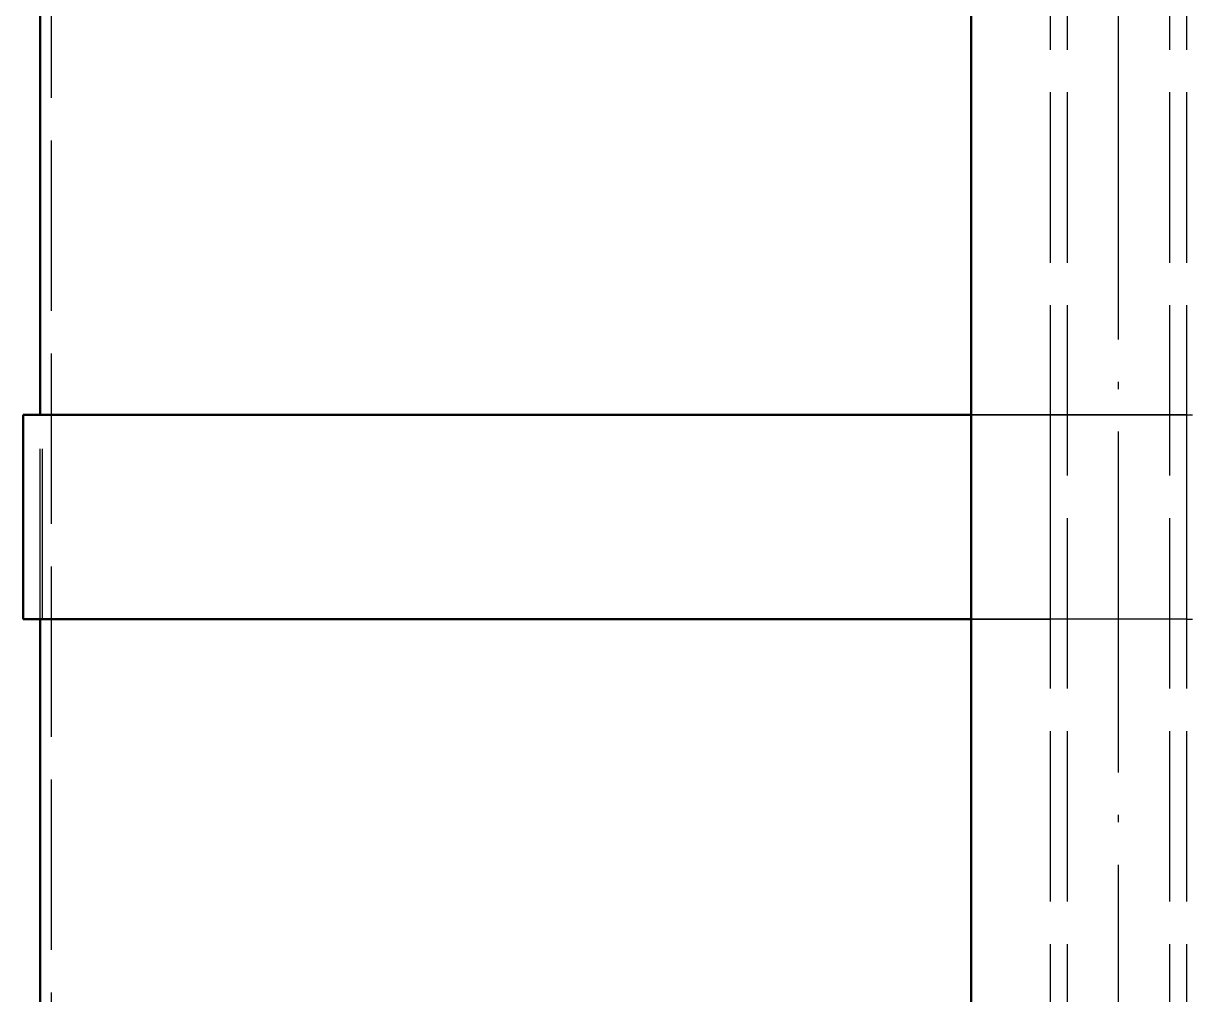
# Model space of a CAD drawing. Header units: millimetres. Extents: x 0 to 420, y 0 to 297.
# Drawn here: x 154 to 174.5, y 202.21 to 219.32 of the extents above; entities that cross this region are included whole.
import ezdxf

# ---------------------------------------------------------------- set-up
doc = ezdxf.new("R2010")
doc.units = ezdxf.units.MM
doc.linetypes.add('ISO02-TRAZOS', pattern=[3.75, 3, -0.75])
doc.linetypes.add('ISO04-TRAZO-PUNTO', pattern=[7.625, 6, -0.75, 0.125, -0.75])
for name, color, linetype, lineweight in [('01-VISIBLE', 7, 'CONTINUOUS', 50), ('02-OCULTA', 4, 'ISO02-TRAZOS', 25), ('03-EJE', 1, 'ISO04-TRAZO-PUNTO', 25)]:
    doc.layers.add(name, color=color, linetype=linetype, lineweight=lineweight)

msp = doc.modelspace()

# ---------------------------------------------------------------- linework, layer by layer
at = {"layer": '01-VISIBLE'}
for p, q in [((170.698, 189.92), (170.698, 235.92)), ((154.298, 212.42), (154.298, 232.027)), ((153.998, 208.82), (153.998, 212.42)), ((154.298, 173), (154.298, 208.82))]:
    msp.add_line(p, q, dxfattribs=at)
for points in [[(153.998, 212.42), (154.098, 212.42), (154.198, 212.42), (154.298, 212.42), (154.398, 212.42), (154.498, 212.42), (154.598, 212.42), (154.698, 212.42), (154.798, 212.42), (154.898, 212.42), (154.998, 212.42), (155.098, 212.42), (155.198, 212.42), (155.298, 212.42), (155.398, 212.42), (155.498, 212.42), (155.598, 212.42), (155.698, 212.42), (155.798, 212.42), (155.898, 212.42), (155.998, 212.42), (156.098, 212.42), (156.198, 212.42), (156.298, 212.42), (156.398, 212.42), (156.498, 212.42), (156.598, 212.42), (156.698, 212.42), (156.798, 212.42), (156.898, 212.42), (156.998, 212.42), (157.098, 212.42), (157.198, 212.42), (157.298, 212.42), (157.398, 212.42), (157.498, 212.42), (157.598, 212.42), (157.698, 212.42), (157.798, 212.42), (157.898, 212.42), (157.998, 212.42), (158.098, 212.42), (158.198, 212.42), (158.298, 212.42), (158.398, 212.42), (158.498, 212.42), (158.598, 212.42), (158.698, 212.42), (158.798, 212.42), (158.898, 212.42), (158.998, 212.42), (159.098, 212.42), (159.198, 212.42), (159.298, 212.42), (159.398, 212.42), (159.498, 212.42), (159.598, 212.42), (159.698, 212.42), (159.798, 212.42), (159.898, 212.42), (159.998, 212.42), (160.098, 212.42), (160.198, 212.42), (160.298, 212.42), (160.398, 212.42), (160.498, 212.42), (160.598, 212.42), (160.698, 212.42), (160.798, 212.42), (160.898, 212.42), (160.998, 212.42), (161.098, 212.42), (161.198, 212.42), (161.298, 212.42), (161.398, 212.42), (161.498, 212.42), (161.598, 212.42), (161.698, 212.42), (161.798, 212.42), (161.898, 212.42), (161.998, 212.42), (162.098, 212.42), (162.198, 212.42), (162.298, 212.42), (162.398, 212.42), (162.498, 212.42), (162.598, 212.42), (162.698, 212.42), (162.798, 212.42), (162.898, 212.42), (162.998, 212.42), (163.098, 212.42), (163.198, 212.42), (163.298, 212.42), (163.398, 212.42), (163.498, 212.42), (163.598, 212.42), (163.698, 212.42), (163.798, 212.42), (163.898, 212.42), (163.998, 212.42), (164.098, 212.42), (164.198, 212.42), (164.298, 212.42), (164.398, 212.42), (164.498, 212.42), (164.598, 212.42), (164.698, 212.42), (164.798, 212.42), (164.898, 212.42), (164.998, 212.42), (165.098, 212.42), (165.198, 212.42), (165.298, 212.42), (165.398, 212.42), (165.498, 212.42), (165.598, 212.42), (165.698, 212.42), (165.798, 212.42), (165.898, 212.42), (165.998, 212.42), (166.098, 212.42), (166.198, 212.42), (166.298, 212.42), (166.398, 212.42), (166.498, 212.42), (166.598, 212.42), (166.698, 212.42), (166.798, 212.42), (166.898, 212.42), (166.998, 212.42), (167.098, 212.42), (167.198, 212.42), (167.298, 212.42), (167.398, 212.42), (167.498, 212.42), (167.598, 212.42), (167.698, 212.42), (167.798, 212.42), (167.898, 212.42), (167.998, 212.42), (168.098, 212.42), (168.198, 212.42), (168.298, 212.42), (168.398, 212.42), (168.498, 212.42), (168.598, 212.42), (168.698, 212.42), (168.798, 212.42), (168.898, 212.42), (168.998, 212.42), (169.098, 212.42), (169.198, 212.42), (169.298, 212.42), (169.398, 212.42), (169.498, 212.42), (169.598, 212.42), (169.698, 212.42), (169.798, 212.42), (169.898, 212.42), (169.998, 212.42), (170.098, 212.42), (170.198, 212.42), (170.298, 212.42), (170.398, 212.42), (170.498, 212.42), (170.598, 212.42), (170.698, 212.42)], [(153.998, 208.82), (154.098, 208.82), (154.198, 208.82), (154.298, 208.82), (154.398, 208.82), (154.498, 208.82), (154.598, 208.82), (154.698, 208.82), (154.798, 208.82), (154.898, 208.82), (154.998, 208.82), (155.098, 208.82), (155.198, 208.82), (155.298, 208.82), (155.398, 208.82), (155.498, 208.82), (155.598, 208.82), (155.698, 208.82), (155.798, 208.82), (155.898, 208.82), (155.998, 208.82), (156.098, 208.82), (156.198, 208.82), (156.298, 208.82), (156.398, 208.82), (156.498, 208.82), (156.598, 208.82), (156.698, 208.82), (156.798, 208.82), (156.898, 208.82), (156.998, 208.82), (157.098, 208.82), (157.198, 208.82), (157.298, 208.82), (157.398, 208.82), (157.498, 208.82), (157.598, 208.82), (157.698, 208.82), (157.798, 208.82), (157.898, 208.82), (157.998, 208.82), (158.098, 208.82), (158.198, 208.82), (158.298, 208.82), (158.398, 208.82), (158.498, 208.82), (158.598, 208.82), (158.698, 208.82), (158.798, 208.82), (158.898, 208.82), (158.998, 208.82), (159.098, 208.82), (159.198, 208.82), (159.298, 208.82), (159.398, 208.82), (159.498, 208.82), (159.598, 208.82), (159.698, 208.82), (159.798, 208.82), (159.898, 208.82), (159.998, 208.82), (160.098, 208.82), (160.198, 208.82), (160.298, 208.82), (160.398, 208.82), (160.498, 208.82), (160.598, 208.82), (160.698, 208.82), (160.798, 208.82), (160.898, 208.82), (160.998, 208.82), (161.098, 208.82), (161.198, 208.82), (161.298, 208.82), (161.398, 208.82), (161.498, 208.82), (161.598, 208.82), (161.698, 208.82), (161.798, 208.82), (161.898, 208.82), (161.998, 208.82), (162.098, 208.82), (162.198, 208.82), (162.298, 208.82), (162.398, 208.82), (162.498, 208.82), (162.598, 208.82), (162.698, 208.82), (162.798, 208.82), (162.898, 208.82), (162.998, 208.82), (163.098, 208.82), (163.198, 208.82), (163.298, 208.82), (163.398, 208.82), (163.498, 208.82), (163.598, 208.82), (163.698, 208.82), (163.798, 208.82), (163.898, 208.82), (163.998, 208.82), (164.098, 208.82), (164.198, 208.82), (164.298, 208.82), (164.398, 208.82), (164.498, 208.82), (164.598, 208.82), (164.698, 208.82), (164.798, 208.82), (164.898, 208.82), (164.998, 208.82), (165.098, 208.82), (165.198, 208.82), (165.298, 208.82), (165.398, 208.82), (165.498, 208.82), (165.598, 208.82), (165.698, 208.82), (165.798, 208.82), (165.898, 208.82), (165.998, 208.82), (166.098, 208.82), (166.198, 208.82), (166.298, 208.82), (166.398, 208.82), (166.498, 208.82), (166.598, 208.82), (166.698, 208.82), (166.798, 208.82), (166.898, 208.82), (166.998, 208.82), (167.098, 208.82), (167.198, 208.82), (167.298, 208.82), (167.398, 208.82), (167.498, 208.82), (167.598, 208.82), (167.698, 208.82), (167.798, 208.82), (167.898, 208.82), (167.998, 208.82), (168.098, 208.82), (168.198, 208.82), (168.298, 208.82), (168.398, 208.82), (168.498, 208.82), (168.598, 208.82), (168.698, 208.82), (168.798, 208.82), (168.898, 208.82), (168.998, 208.82), (169.098, 208.82), (169.198, 208.82), (169.298, 208.82), (169.398, 208.82), (169.498, 208.82), (169.598, 208.82), (169.698, 208.82), (169.798, 208.82), (169.898, 208.82), (169.998, 208.82), (170.098, 208.82), (170.198, 208.82), (170.298, 208.82), (170.398, 208.82), (170.498, 208.82), (170.598, 208.82), (170.698, 208.82)]]:
    msp.add_lwpolyline(points, dxfattribs=at)
at = {"layer": '02-OCULTA'}
for p, q in [((172.098, 177.6), (172.098, 244.395)), ((172.398, 177.6), (172.398, 244.395)), ((174.198, 177.6), (174.198, 244.395)), ((174.498, 177.6), (174.498, 244.395)), ((154.498, 173), (154.498, 232.2)), ((154.298, 208.82), (154.298, 212.42)), ((154.338, 208.82), (154.338, 212.42)), ((172.098, 208.82), (172.098, 212.42)), ((172.098, 208.82), (172.098, 212.42)), ((174.498, 212.42), (172.098, 212.42)), ((172.098, 208.82), (172.098, 212.42)), ((172.098, 208.82), (172.098, 212.42)), ((174.498, 208.82), (174.498, 212.42)), ((174.498, 208.82), (174.498, 212.42)), ((174.498, 208.82), (174.498, 212.42)), ((174.498, 208.82), (174.498, 212.42)), ((174.498, 208.82), (172.098, 208.82))]:
    msp.add_line(p, q, dxfattribs=at)
for points in [[(173.298, 212.42), (173.198, 212.42), (173.098, 212.42), (172.998, 212.42), (172.898, 212.42), (172.798, 212.42), (172.698, 212.42), (172.598, 212.42), (172.498, 212.42), (172.398, 212.42), (172.298, 212.42), (172.198, 212.42), (172.098, 212.42), (171.998, 212.42), (171.898, 212.42), (171.798, 212.42), (171.698, 212.42), (171.598, 212.42), (171.498, 212.42), (171.398, 212.42), (171.298, 212.42), (171.198, 212.42), (171.098, 212.42), (170.998, 212.42), (170.898, 212.42), (170.798, 212.42), (170.698, 212.42), (170.598, 212.42), (170.498, 212.42), (170.398, 212.42), (170.298, 212.42), (170.198, 212.42), (170.098, 212.42), (169.998, 212.42), (169.898, 212.42), (169.798, 212.42), (169.698, 212.42), (169.598, 212.42), (169.498, 212.42), (169.398, 212.42), (169.298, 212.42), (169.198, 212.42), (169.098, 212.42), (168.998, 212.42), (168.898, 212.42), (168.798, 212.42), (168.698, 212.42), (168.598, 212.42), (168.498, 212.42), (168.398, 212.42), (168.298, 212.42), (168.198, 212.42), (168.098, 212.42), (167.998, 212.42), (167.898, 212.42), (167.798, 212.42), (167.698, 212.42), (167.598, 212.42), (167.498, 212.42), (167.398, 212.42), (167.298, 212.42), (167.198, 212.42), (167.098, 212.42), (166.998, 212.42), (166.898, 212.42), (166.798, 212.42), (166.698, 212.42), (166.598, 212.42), (166.498, 212.42), (166.398, 212.42), (166.298, 212.42), (166.198, 212.42), (166.098, 212.42), (165.998, 212.42), (165.898, 212.42), (165.798, 212.42), (165.698, 212.42), (165.598, 212.42), (165.498, 212.42), (165.398, 212.42), (165.298, 212.42), (165.198, 212.42), (165.098, 212.42), (164.998, 212.42), (164.898, 212.42), (164.798, 212.42), (164.698, 212.42), (164.598, 212.42), (164.498, 212.42), (164.398, 212.42), (164.298, 212.42), (164.198, 212.42), (164.098, 212.42), (163.998, 212.42), (163.898, 212.42), (163.798, 212.42), (163.698, 212.42), (163.598, 212.42), (163.498, 212.42), (163.398, 212.42), (163.298, 212.42), (163.198, 212.42), (163.098, 212.42), (162.998, 212.42), (162.898, 212.42), (162.798, 212.42), (162.698, 212.42), (162.598, 212.42), (162.498, 212.42), (162.398, 212.42), (162.298, 212.42), (162.198, 212.42), (162.098, 212.42), (161.998, 212.42), (161.898, 212.42), (161.798, 212.42), (161.698, 212.42), (161.598, 212.42), (161.498, 212.42), (161.398, 212.42), (161.298, 212.42), (161.198, 212.42), (161.098, 212.42), (160.998, 212.42), (160.898, 212.42), (160.798, 212.42), (160.698, 212.42), (160.598, 212.42), (160.498, 212.42), (160.398, 212.42), (160.298, 212.42), (160.198, 212.42), (160.098, 212.42), (159.998, 212.42), (159.898, 212.42), (159.798, 212.42), (159.698, 212.42), (159.598, 212.42), (159.498, 212.42), (159.398, 212.42), (159.298, 212.42), (159.198, 212.42), (159.098, 212.42), (158.998, 212.42), (158.898, 212.42), (158.798, 212.42), (158.698, 212.42), (158.598, 212.42), (158.498, 212.42), (158.398, 212.42), (158.298, 212.42), (158.198, 212.42), (158.098, 212.42), (157.998, 212.42), (157.898, 212.42), (157.798, 212.42), (157.698, 212.42), (157.598, 212.42), (157.498, 212.42), (157.398, 212.42), (157.298, 212.42), (157.198, 212.42), (157.098, 212.42), (156.998, 212.42), (156.898, 212.42), (156.798, 212.42), (156.698, 212.42), (156.598, 212.42), (156.498, 212.42), (156.398, 212.42), (156.298, 212.42), (156.198, 212.42), (156.098, 212.42), (155.998, 212.42), (155.898, 212.42), (155.798, 212.42), (155.698, 212.42), (155.598, 212.42), (155.498, 212.42), (155.398, 212.42), (155.298, 212.42), (155.198, 212.42), (155.098, 212.42), (154.998, 212.42), (154.898, 212.42), (154.798, 212.42), (154.698, 212.42), (154.598, 212.42), (154.498, 212.42), (154.398, 212.42), (154.298, 212.42), (154.198, 212.42), (154.098, 212.42), (153.998, 212.42)], [(173.298, 212.42), (173.198, 212.42), (173.098, 212.42), (172.997, 212.42), (172.897, 212.42), (172.797, 212.42), (172.696, 212.42), (172.596, 212.42), (172.496, 212.42), (172.395, 212.42), (172.295, 212.42), (172.195, 212.42), (172.094, 212.42), (171.994, 212.42), (171.894, 212.42), (171.793, 212.42), (171.693, 212.42), (171.593, 212.42), (171.492, 212.42), (171.392, 212.42), (171.292, 212.42), (171.191, 212.42), (171.091, 212.42), (170.991, 212.42), (170.891, 212.42), (170.79, 212.42), (170.69, 212.42), (170.59, 212.42), (170.489, 212.42), (170.389, 212.42), (170.289, 212.42), (170.188, 212.42), (170.088, 212.42), (169.988, 212.42), (169.887, 212.42), (169.787, 212.42), (169.687, 212.42), (169.586, 212.42), (169.486, 212.42), (169.386, 212.42), (169.285, 212.42), (169.185, 212.42), (169.085, 212.42), (168.985, 212.42), (168.884, 212.42), (168.784, 212.42), (168.684, 212.42), (168.583, 212.42), (168.483, 212.42), (168.383, 212.42), (168.282, 212.42), (168.182, 212.42), (168.082, 212.42), (167.981, 212.42), (167.881, 212.42), (167.781, 212.42), (167.68, 212.42), (167.58, 212.42), (167.48, 212.42), (167.379, 212.42), (167.279, 212.42), (167.179, 212.42), (167.078, 212.42), (166.978, 212.42), (166.878, 212.42), (166.778, 212.42), (166.677, 212.42), (166.577, 212.42), (166.477, 212.42), (166.376, 212.42), (166.276, 212.42), (166.176, 212.42), (166.075, 212.42), (165.975, 212.42), (165.875, 212.42), (165.774, 212.42), (165.674, 212.42), (165.574, 212.42), (165.473, 212.42), (165.373, 212.42), (165.273, 212.42), (165.172, 212.42), (165.072, 212.42), (164.972, 212.42), (164.871, 212.42), (164.771, 212.42), (164.671, 212.42), (164.571, 212.42), (164.47, 212.42), (164.37, 212.42), (164.27, 212.42), (164.169, 212.42), (164.069, 212.42), (163.969, 212.42), (163.868, 212.42), (163.768, 212.42), (163.668, 212.42), (163.567, 212.42), (163.467, 212.42), (163.367, 212.42), (163.266, 212.42), (163.166, 212.42), (163.066, 212.42), (162.965, 212.42), (162.865, 212.42), (162.765, 212.42), (162.665, 212.42), (162.564, 212.42), (162.464, 212.42), (162.364, 212.42), (162.263, 212.42), (162.163, 212.42), (162.063, 212.42), (161.962, 212.42), (161.862, 212.42), (161.762, 212.42), (161.661, 212.42), (161.561, 212.42), (161.461, 212.42), (161.36, 212.42), (161.26, 212.42), (161.16, 212.42), (161.059, 212.42), (160.959, 212.42), (160.859, 212.42), (160.758, 212.42), (160.658, 212.42), (160.558, 212.42), (160.458, 212.42), (160.357, 212.42), (160.257, 212.42), (160.157, 212.42), (160.056, 212.42), (159.956, 212.42), (159.856, 212.42), (159.755, 212.42), (159.655, 212.42), (159.555, 212.42), (159.454, 212.42), (159.354, 212.42), (159.254, 212.42), (159.153, 212.42), (159.053, 212.42), (158.953, 212.42), (158.852, 212.42), (158.752, 212.42), (158.652, 212.42), (158.551, 212.42), (158.451, 212.42), (158.351, 212.42), (158.251, 212.42), (158.15, 212.42), (158.05, 212.42), (157.95, 212.42), (157.849, 212.42), (157.749, 212.42), (157.649, 212.42), (157.548, 212.42), (157.448, 212.42), (157.348, 212.42), (157.247, 212.42), (157.147, 212.42), (157.047, 212.42), (156.946, 212.42), (156.846, 212.42), (156.746, 212.42), (156.645, 212.42), (156.545, 212.42), (156.445, 212.42), (156.345, 212.42), (156.244, 212.42), (156.144, 212.42), (156.044, 212.42), (155.943, 212.42), (155.843, 212.42), (155.743, 212.42), (155.642, 212.42), (155.542, 212.42), (155.442, 212.42), (155.341, 212.42), (155.241, 212.42), (155.141, 212.42), (155.04, 212.42), (154.94, 212.42), (154.84, 212.42), (154.739, 212.42), (154.639, 212.42), (154.539, 212.42), (154.438, 212.42), (154.338, 212.42)], [(154.338, 212.42), (154.439, 212.42), (154.539, 212.42), (154.639, 212.42), (154.74, 212.42), (154.84, 212.42), (154.94, 212.42), (155.041, 212.42), (155.141, 212.42), (155.241, 212.42), (155.342, 212.42), (155.442, 212.42), (155.542, 212.42), (155.643, 212.42), (155.743, 212.42), (155.843, 212.42), (155.944, 212.42), (156.044, 212.42), (156.144, 212.42), (156.245, 212.42), (156.345, 212.42), (156.445, 212.42), (156.546, 212.42), (156.646, 212.42), (156.746, 212.42), (156.847, 212.42), (156.947, 212.42), (157.047, 212.42), (157.148, 212.42), (157.248, 212.42), (157.348, 212.42), (157.449, 212.42), (157.549, 212.42), (157.649, 212.42), (157.75, 212.42), (157.85, 212.42), (157.95, 212.42), (158.051, 212.42), (158.151, 212.42), (158.251, 212.42), (158.352, 212.42), (158.452, 212.42), (158.552, 212.42), (158.653, 212.42), (158.753, 212.42), (158.853, 212.42), (158.954, 212.42), (159.054, 212.42), (159.154, 212.42), (159.255, 212.42), (159.355, 212.42), (159.455, 212.42), (159.556, 212.42), (159.656, 212.42), (159.756, 212.42), (159.857, 212.42), (159.957, 212.42), (160.057, 212.42), (160.158, 212.42), (160.258, 212.42), (160.359, 212.42), (160.459, 212.42), (160.559, 212.42), (160.66, 212.42), (160.76, 212.42), (160.86, 212.42), (160.961, 212.42), (161.061, 212.42), (161.161, 212.42), (161.262, 212.42), (161.362, 212.42), (161.462, 212.42), (161.563, 212.42), (161.663, 212.42), (161.763, 212.42), (161.864, 212.42), (161.964, 212.42), (162.064, 212.42), (162.165, 212.42), (162.265, 212.42), (162.365, 212.42), (162.466, 212.42), (162.566, 212.42), (162.666, 212.42), (162.767, 212.42), (162.867, 212.42), (162.967, 212.42), (163.068, 212.42), (163.168, 212.42), (163.268, 212.42), (163.369, 212.42), (163.469, 212.42), (163.569, 212.42), (163.67, 212.42), (163.77, 212.42), (163.87, 212.42), (163.971, 212.42), (164.071, 212.42), (164.171, 212.42), (164.272, 212.42), (164.372, 212.42), (164.472, 212.42), (164.573, 212.42), (164.673, 212.42), (164.773, 212.42), (164.874, 212.42), (164.974, 212.42), (165.074, 212.42), (165.175, 212.42), (165.275, 212.42), (165.375, 212.42), (165.476, 212.42), (165.576, 212.42), (165.676, 212.42), (165.777, 212.42), (165.877, 212.42), (165.977, 212.42), (166.078, 212.42), (166.178, 212.42), (166.279, 212.42), (166.379, 212.42), (166.479, 212.42), (166.58, 212.42), (166.68, 212.42), (166.78, 212.42), (166.881, 212.42), (166.981, 212.42), (167.081, 212.42), (167.182, 212.42), (167.282, 212.42), (167.382, 212.42), (167.483, 212.42), (167.583, 212.42), (167.683, 212.42), (167.784, 212.42), (167.884, 212.42), (167.984, 212.42), (168.085, 212.42), (168.185, 212.42), (168.285, 212.42), (168.386, 212.42), (168.486, 212.42), (168.586, 212.42), (168.687, 212.42), (168.787, 212.42), (168.887, 212.42), (168.988, 212.42), (169.088, 212.42), (169.188, 212.42), (169.289, 212.42), (169.389, 212.42), (169.489, 212.42), (169.59, 212.42), (169.69, 212.42), (169.79, 212.42), (169.891, 212.42), (169.991, 212.42), (170.091, 212.42), (170.192, 212.42), (170.292, 212.42), (170.392, 212.42), (170.493, 212.42), (170.593, 212.42), (170.693, 212.42), (170.794, 212.42), (170.894, 212.42), (170.994, 212.42), (171.095, 212.42), (171.195, 212.42), (171.295, 212.42), (171.396, 212.42), (171.496, 212.42), (171.596, 212.42), (171.697, 212.42), (171.797, 212.42), (171.897, 212.42), (171.998, 212.42), (172.098, 212.42)], [(170.698, 212.42), (170.806, 212.42), (170.914, 212.42), (171.021, 212.42), (171.129, 212.42), (171.237, 212.42), (171.344, 212.42), (171.452, 212.42), (171.56, 212.42), (171.667, 212.42), (171.775, 212.42), (171.883, 212.42), (171.99, 212.42), (172.098, 212.42)], [(172.098, 212.42), (172.203, 212.42), (172.307, 212.42), (172.411, 212.42), (172.516, 212.42), (172.62, 212.42), (172.724, 212.42), (172.829, 212.42), (172.933, 212.42), (173.037, 212.42), (173.142, 212.42), (173.246, 212.42), (173.35, 212.42), (173.455, 212.42), (173.559, 212.42), (173.663, 212.42), (173.768, 212.42), (173.872, 212.42), (173.976, 212.42), (174.081, 212.42), (174.185, 212.42), (174.289, 212.42), (174.394, 212.42), (174.498, 212.42)], [(174.504, 212.42), (174.404, 212.42), (174.303, 212.42), (174.203, 212.42), (174.102, 212.42), (174.002, 212.42), (173.901, 212.42), (173.801, 212.42), (173.7, 212.42), (173.6, 212.42), (173.499, 212.42), (173.399, 212.42), (173.298, 212.42)], [(174.502, 212.42), (174.402, 212.42), (174.301, 212.42), (174.201, 212.42), (174.101, 212.42), (174, 212.42), (173.9, 212.42), (173.8, 212.42), (173.699, 212.42), (173.599, 212.42), (173.499, 212.42), (173.398, 212.42), (173.298, 212.42)], [(174.498, 212.42), (174.599, 212.42)], [(173.298, 208.82), (173.198, 208.82), (173.098, 208.82), (172.998, 208.82), (172.898, 208.82), (172.798, 208.82), (172.698, 208.82), (172.598, 208.82), (172.498, 208.82), (172.398, 208.82), (172.298, 208.82), (172.198, 208.82), (172.098, 208.82), (171.998, 208.82), (171.898, 208.82), (171.798, 208.82), (171.698, 208.82), (171.598, 208.82), (171.498, 208.82), (171.398, 208.82), (171.298, 208.82), (171.198, 208.82), (171.098, 208.82), (170.998, 208.82), (170.898, 208.82), (170.798, 208.82), (170.698, 208.82), (170.598, 208.82), (170.498, 208.82), (170.398, 208.82), (170.298, 208.82), (170.198, 208.82), (170.098, 208.82), (169.998, 208.82), (169.898, 208.82), (169.798, 208.82), (169.698, 208.82), (169.598, 208.82), (169.498, 208.82), (169.398, 208.82), (169.298, 208.82), (169.198, 208.82), (169.098, 208.82), (168.998, 208.82), (168.898, 208.82), (168.798, 208.82), (168.698, 208.82), (168.598, 208.82), (168.498, 208.82), (168.398, 208.82), (168.298, 208.82), (168.198, 208.82), (168.098, 208.82), (167.998, 208.82), (167.898, 208.82), (167.798, 208.82), (167.698, 208.82), (167.598, 208.82), (167.498, 208.82), (167.398, 208.82), (167.298, 208.82), (167.198, 208.82), (167.098, 208.82), (166.998, 208.82), (166.898, 208.82), (166.798, 208.82), (166.698, 208.82), (166.598, 208.82), (166.498, 208.82), (166.398, 208.82), (166.298, 208.82), (166.198, 208.82), (166.098, 208.82), (165.998, 208.82), (165.898, 208.82), (165.798, 208.82), (165.698, 208.82), (165.598, 208.82), (165.498, 208.82), (165.398, 208.82), (165.298, 208.82), (165.198, 208.82), (165.098, 208.82), (164.998, 208.82), (164.898, 208.82), (164.798, 208.82), (164.698, 208.82), (164.598, 208.82), (164.498, 208.82), (164.398, 208.82), (164.298, 208.82), (164.198, 208.82), (164.098, 208.82), (163.998, 208.82), (163.898, 208.82), (163.798, 208.82), (163.698, 208.82), (163.598, 208.82), (163.498, 208.82), (163.398, 208.82), (163.298, 208.82), (163.198, 208.82), (163.098, 208.82), (162.998, 208.82), (162.898, 208.82), (162.798, 208.82), (162.698, 208.82), (162.598, 208.82), (162.498, 208.82), (162.398, 208.82), (162.298, 208.82), (162.198, 208.82), (162.098, 208.82), (161.998, 208.82), (161.898, 208.82), (161.798, 208.82), (161.698, 208.82), (161.598, 208.82), (161.498, 208.82), (161.398, 208.82), (161.298, 208.82), (161.198, 208.82), (161.098, 208.82), (160.998, 208.82), (160.898, 208.82), (160.798, 208.82), (160.698, 208.82), (160.598, 208.82), (160.498, 208.82), (160.398, 208.82), (160.298, 208.82), (160.198, 208.82), (160.098, 208.82), (159.998, 208.82), (159.898, 208.82), (159.798, 208.82), (159.698, 208.82), (159.598, 208.82), (159.498, 208.82), (159.398, 208.82), (159.298, 208.82), (159.198, 208.82), (159.098, 208.82), (158.998, 208.82), (158.898, 208.82), (158.798, 208.82), (158.698, 208.82), (158.598, 208.82), (158.498, 208.82), (158.398, 208.82), (158.298, 208.82), (158.198, 208.82), (158.098, 208.82), (157.998, 208.82), (157.898, 208.82), (157.798, 208.82), (157.698, 208.82), (157.598, 208.82), (157.498, 208.82), (157.398, 208.82), (157.298, 208.82), (157.198, 208.82), (157.098, 208.82), (156.998, 208.82), (156.898, 208.82), (156.798, 208.82), (156.698, 208.82), (156.598, 208.82), (156.498, 208.82), (156.398, 208.82), (156.298, 208.82), (156.198, 208.82), (156.098, 208.82), (155.998, 208.82), (155.898, 208.82), (155.798, 208.82), (155.698, 208.82), (155.598, 208.82), (155.498, 208.82), (155.398, 208.82), (155.298, 208.82), (155.198, 208.82), (155.098, 208.82), (154.998, 208.82), (154.898, 208.82), (154.798, 208.82), (154.698, 208.82), (154.598, 208.82), (154.498, 208.82), (154.398, 208.82), (154.298, 208.82), (154.198, 208.82), (154.098, 208.82), (153.998, 208.82)], [(173.298, 208.82), (173.198, 208.82), (173.098, 208.82), (172.997, 208.82), (172.897, 208.82), (172.797, 208.82), (172.696, 208.82), (172.596, 208.82), (172.496, 208.82), (172.395, 208.82), (172.295, 208.82), (172.195, 208.82), (172.094, 208.82), (171.994, 208.82), (171.894, 208.82), (171.793, 208.82), (171.693, 208.82), (171.593, 208.82), (171.492, 208.82), (171.392, 208.82), (171.292, 208.82), (171.191, 208.82), (171.091, 208.82), (170.991, 208.82), (170.891, 208.82), (170.79, 208.82), (170.69, 208.82), (170.59, 208.82), (170.489, 208.82), (170.389, 208.82), (170.289, 208.82), (170.188, 208.82), (170.088, 208.82), (169.988, 208.82), (169.887, 208.82), (169.787, 208.82), (169.687, 208.82), (169.586, 208.82), (169.486, 208.82), (169.386, 208.82), (169.285, 208.82), (169.185, 208.82), (169.085, 208.82), (168.985, 208.82), (168.884, 208.82), (168.784, 208.82), (168.684, 208.82), (168.583, 208.82), (168.483, 208.82), (168.383, 208.82), (168.282, 208.82), (168.182, 208.82), (168.082, 208.82), (167.981, 208.82), (167.881, 208.82), (167.781, 208.82), (167.68, 208.82), (167.58, 208.82), (167.48, 208.82), (167.379, 208.82), (167.279, 208.82), (167.179, 208.82), (167.078, 208.82), (166.978, 208.82), (166.878, 208.82), (166.778, 208.82), (166.677, 208.82), (166.577, 208.82), (166.477, 208.82), (166.376, 208.82), (166.276, 208.82), (166.176, 208.82), (166.075, 208.82), (165.975, 208.82), (165.875, 208.82), (165.774, 208.82), (165.674, 208.82), (165.574, 208.82), (165.473, 208.82), (165.373, 208.82), (165.273, 208.82), (165.172, 208.82), (165.072, 208.82), (164.972, 208.82), (164.871, 208.82), (164.771, 208.82), (164.671, 208.82), (164.571, 208.82), (164.47, 208.82), (164.37, 208.82), (164.27, 208.82), (164.169, 208.82), (164.069, 208.82), (163.969, 208.82), (163.868, 208.82), (163.768, 208.82), (163.668, 208.82), (163.567, 208.82), (163.467, 208.82), (163.367, 208.82), (163.266, 208.82), (163.166, 208.82), (163.066, 208.82), (162.965, 208.82), (162.865, 208.82), (162.765, 208.82), (162.665, 208.82), (162.564, 208.82), (162.464, 208.82), (162.364, 208.82), (162.263, 208.82), (162.163, 208.82), (162.063, 208.82), (161.962, 208.82), (161.862, 208.82), (161.762, 208.82), (161.661, 208.82), (161.561, 208.82), (161.461, 208.82), (161.36, 208.82), (161.26, 208.82), (161.16, 208.82), (161.059, 208.82), (160.959, 208.82), (160.859, 208.82), (160.758, 208.82), (160.658, 208.82), (160.558, 208.82), (160.458, 208.82), (160.357, 208.82), (160.257, 208.82), (160.157, 208.82), (160.056, 208.82), (159.956, 208.82), (159.856, 208.82), (159.755, 208.82), (159.655, 208.82), (159.555, 208.82), (159.454, 208.82), (159.354, 208.82), (159.254, 208.82), (159.153, 208.82), (159.053, 208.82), (158.953, 208.82), (158.852, 208.82), (158.752, 208.82), (158.652, 208.82), (158.551, 208.82), (158.451, 208.82), (158.351, 208.82), (158.251, 208.82), (158.15, 208.82), (158.05, 208.82), (157.95, 208.82), (157.849, 208.82), (157.749, 208.82), (157.649, 208.82), (157.548, 208.82), (157.448, 208.82), (157.348, 208.82), (157.247, 208.82), (157.147, 208.82), (157.047, 208.82), (156.946, 208.82), (156.846, 208.82), (156.746, 208.82), (156.645, 208.82), (156.545, 208.82), (156.445, 208.82), (156.345, 208.82), (156.244, 208.82), (156.144, 208.82), (156.044, 208.82), (155.943, 208.82), (155.843, 208.82), (155.743, 208.82), (155.642, 208.82), (155.542, 208.82), (155.442, 208.82), (155.341, 208.82), (155.241, 208.82), (155.141, 208.82), (155.04, 208.82), (154.94, 208.82), (154.84, 208.82), (154.739, 208.82), (154.639, 208.82), (154.539, 208.82), (154.438, 208.82), (154.338, 208.82)], [(154.338, 208.82), (154.439, 208.82), (154.539, 208.82), (154.639, 208.82), (154.74, 208.82), (154.84, 208.82), (154.94, 208.82), (155.041, 208.82), (155.141, 208.82), (155.241, 208.82), (155.342, 208.82), (155.442, 208.82), (155.542, 208.82), (155.643, 208.82), (155.743, 208.82), (155.843, 208.82), (155.944, 208.82), (156.044, 208.82), (156.144, 208.82), (156.245, 208.82), (156.345, 208.82), (156.445, 208.82), (156.546, 208.82), (156.646, 208.82), (156.746, 208.82), (156.847, 208.82), (156.947, 208.82), (157.047, 208.82), (157.148, 208.82), (157.248, 208.82), (157.348, 208.82), (157.449, 208.82), (157.549, 208.82), (157.649, 208.82), (157.75, 208.82), (157.85, 208.82), (157.95, 208.82), (158.051, 208.82), (158.151, 208.82), (158.251, 208.82), (158.352, 208.82), (158.452, 208.82), (158.552, 208.82), (158.653, 208.82), (158.753, 208.82), (158.853, 208.82), (158.954, 208.82), (159.054, 208.82), (159.154, 208.82), (159.255, 208.82), (159.355, 208.82), (159.455, 208.82), (159.556, 208.82), (159.656, 208.82), (159.756, 208.82), (159.857, 208.82), (159.957, 208.82), (160.057, 208.82), (160.158, 208.82), (160.258, 208.82), (160.359, 208.82), (160.459, 208.82), (160.559, 208.82), (160.66, 208.82), (160.76, 208.82), (160.86, 208.82), (160.961, 208.82), (161.061, 208.82), (161.161, 208.82), (161.262, 208.82), (161.362, 208.82), (161.462, 208.82), (161.563, 208.82), (161.663, 208.82), (161.763, 208.82), (161.864, 208.82), (161.964, 208.82), (162.064, 208.82), (162.165, 208.82), (162.265, 208.82), (162.365, 208.82), (162.466, 208.82), (162.566, 208.82), (162.666, 208.82), (162.767, 208.82), (162.867, 208.82), (162.967, 208.82), (163.068, 208.82), (163.168, 208.82), (163.268, 208.82), (163.369, 208.82), (163.469, 208.82), (163.569, 208.82), (163.67, 208.82), (163.77, 208.82), (163.87, 208.82), (163.971, 208.82), (164.071, 208.82), (164.171, 208.82), (164.272, 208.82), (164.372, 208.82), (164.472, 208.82), (164.573, 208.82), (164.673, 208.82), (164.773, 208.82), (164.874, 208.82), (164.974, 208.82), (165.074, 208.82), (165.175, 208.82), (165.275, 208.82), (165.375, 208.82), (165.476, 208.82), (165.576, 208.82), (165.676, 208.82), (165.777, 208.82), (165.877, 208.82), (165.977, 208.82), (166.078, 208.82), (166.178, 208.82), (166.279, 208.82), (166.379, 208.82), (166.479, 208.82), (166.58, 208.82), (166.68, 208.82), (166.78, 208.82), (166.881, 208.82), (166.981, 208.82), (167.081, 208.82), (167.182, 208.82), (167.282, 208.82), (167.382, 208.82), (167.483, 208.82), (167.583, 208.82), (167.683, 208.82), (167.784, 208.82), (167.884, 208.82), (167.984, 208.82), (168.085, 208.82), (168.185, 208.82), (168.285, 208.82), (168.386, 208.82), (168.486, 208.82), (168.586, 208.82), (168.687, 208.82), (168.787, 208.82), (168.887, 208.82), (168.988, 208.82), (169.088, 208.82), (169.188, 208.82), (169.289, 208.82), (169.389, 208.82), (169.489, 208.82), (169.59, 208.82), (169.69, 208.82), (169.79, 208.82), (169.891, 208.82), (169.991, 208.82), (170.091, 208.82), (170.192, 208.82), (170.292, 208.82), (170.392, 208.82), (170.493, 208.82), (170.593, 208.82), (170.693, 208.82), (170.794, 208.82), (170.894, 208.82), (170.994, 208.82), (171.095, 208.82), (171.195, 208.82), (171.295, 208.82), (171.396, 208.82), (171.496, 208.82), (171.596, 208.82), (171.697, 208.82), (171.797, 208.82), (171.897, 208.82), (171.998, 208.82), (172.098, 208.82)], [(170.698, 208.82), (170.806, 208.82), (170.914, 208.82), (171.021, 208.82), (171.129, 208.82), (171.237, 208.82), (171.344, 208.82), (171.452, 208.82), (171.56, 208.82), (171.667, 208.82), (171.775, 208.82), (171.883, 208.82), (171.99, 208.82), (172.098, 208.82)], [(174.498, 208.82), (174.394, 208.82), (174.289, 208.82), (174.185, 208.82), (174.081, 208.82), (173.976, 208.82), (173.872, 208.82), (173.768, 208.82), (173.663, 208.82), (173.559, 208.82), (173.455, 208.82), (173.35, 208.82), (173.246, 208.82), (173.142, 208.82), (173.037, 208.82), (172.933, 208.82), (172.829, 208.82), (172.724, 208.82), (172.62, 208.82), (172.516, 208.82), (172.411, 208.82), (172.307, 208.82), (172.203, 208.82), (172.098, 208.82)], [(174.504, 208.82), (174.404, 208.82), (174.303, 208.82), (174.203, 208.82), (174.102, 208.82), (174.002, 208.82), (173.901, 208.82), (173.801, 208.82), (173.7, 208.82), (173.6, 208.82), (173.499, 208.82), (173.399, 208.82), (173.298, 208.82)], [(174.502, 208.82), (174.402, 208.82), (174.301, 208.82), (174.201, 208.82), (174.101, 208.82), (174, 208.82), (173.9, 208.82), (173.8, 208.82), (173.699, 208.82), (173.599, 208.82), (173.499, 208.82), (173.398, 208.82), (173.298, 208.82)], [(174.498, 208.82), (174.599, 208.82)]]:
    msp.add_lwpolyline(points, dxfattribs=at)
at = {"layer": '03-EJE'}
msp.add_line((173.298, 168), (173.298, 251.795), dxfattribs=at)

doc.saveas('drawing.dxf')
